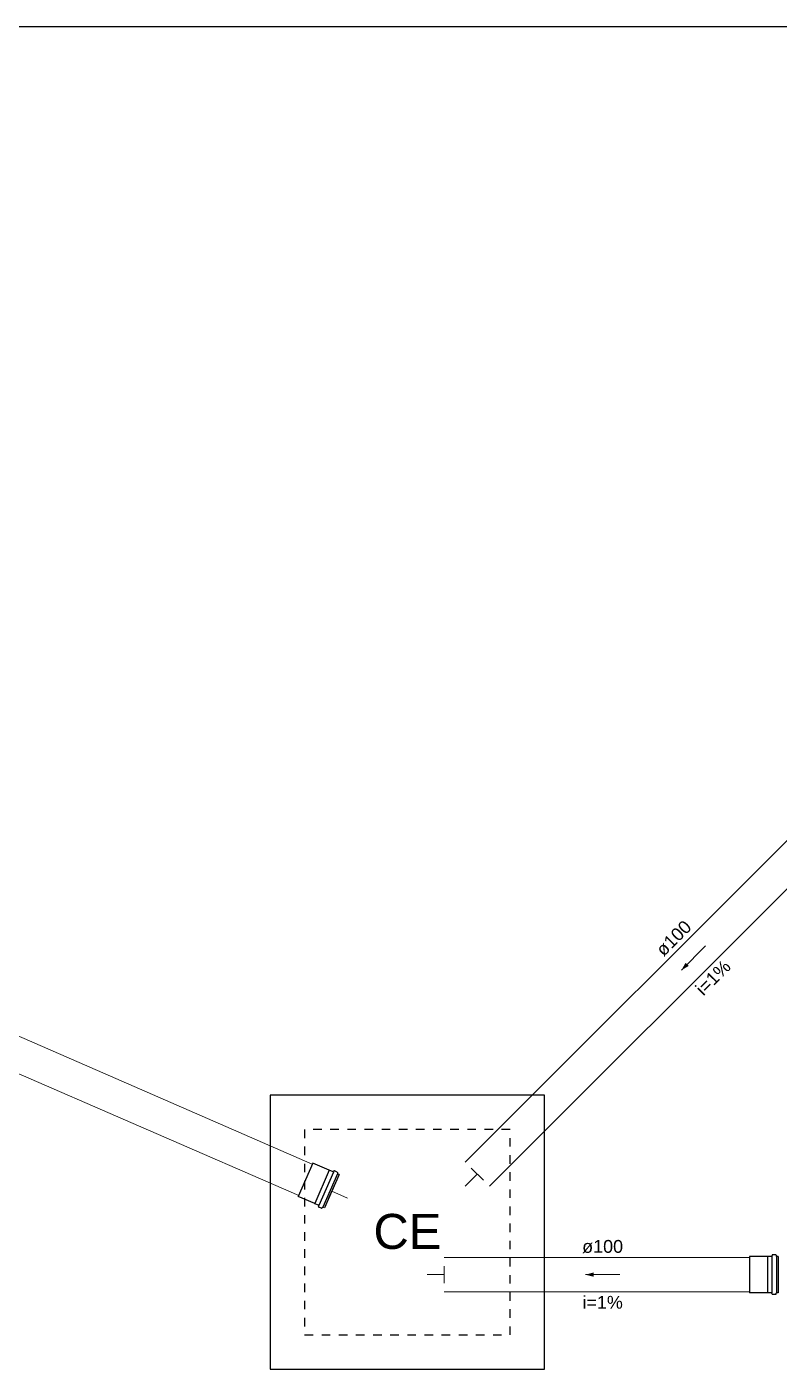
# Model space of a CAD drawing. Header units: millimetres. Extents: x 270 to 744, y -31 to 127.
# Drawn here: x 321.02 to 329.81, y -5.22 to 10.46 of the extents above; entities that cross this region are included whole.
import ezdxf

# ---------------------------------------------------------------- set-up
doc = ezdxf.new("R2010")
doc.units = ezdxf.units.MM
doc.header["$LTSCALE"] = 0.01
doc.header["$MEASUREMENT"] = 0
doc.linetypes.add('Dashed', pattern=[0.75, 0.5, -0.25])
for name, color, linetype, lineweight in [('at_Entity', 7, 'Continuous', 9), ('TQ-Condutos', 3, 'Continuous', 5), ('TQ-Conexões', 9, 'Continuous', 5), ('TQ-Sentido conduto', 9, 'Continuous', 5), ('TQ-Textos conduto', 7, 'Continuous', 5)]:
    doc.layers.add(name, color=color, linetype=linetype, lineweight=lineweight)
for name, color, linetype in [('PAREDES', 8, 'Continuous'), ('Simbolos', 5, 'Continuous'), ('Simbolos_int', 2, 'Continuous')]:
    doc.layers.add(name, color=color, linetype=linetype)
doc.styles.add('Arial', font='arial.ttf')

msp = doc.modelspace()

# ---------------------------------------------------------------- hatches: boundary and pattern name
at = {"layer": 'TQ-Sentido conduto', "linetype": 'Continuous'}
for points in [[(328.664, -0.559), (328.751, -0.509), (328.714, -0.472)], [(327.545, -4.115), (327.641, -4.14), (327.641, -4.089)]]:
    msp.add_hatch(color=256, dxfattribs=at).paths.add_polyline_path(points)

# ---------------------------------------------------------------- linework, layer by layer
at = {"layer": 'at_Entity'}
msp.add_line((321.132, 10.459), (322.256, 10.459), dxfattribs=at)
at = {"layer": 'PAREDES'}
msp.add_line((336.555, 10.459), (287.948, 10.459), dxfattribs=at)
at = {"layer": 'Simbolos'}
for p, q in [((324.553, -2.896), (324.361, -2.812)), ((324.668, -2.944), (324.498, -3.335)), ((324.554, -2.895), (324.553, -2.896)), ((324.599, -2.914), (324.554, -2.895)), ((324.609, -2.904), (324.604, -2.913)), ((324.648, -2.917), (324.614, -2.902)), ((324.651, -2.921), (324.649, -2.933)), ((324.668, -2.944), (324.651, -2.937)), ((324.384, -3.284), (324.192, -3.201)), ((324.384, -3.286), (324.384, -3.284)), ((324.429, -3.305), (324.384, -3.286)), ((324.427, -3.32), (324.431, -3.31)), ((324.464, -3.34), (324.43, -3.325)), ((324.469, -3.339), (324.477, -3.329)), ((324.498, -3.335), (324.481, -3.328)), ((329.669, -3.903), (329.459, -3.903)), ((329.67, -3.902), (329.669, -3.903)), ((329.718, -3.902), (329.67, -3.902)), ((329.723, -3.888), (329.722, -3.898)), ((329.765, -3.884), (329.727, -3.884)), ((329.769, -3.887), (329.772, -3.899)), ((329.793, -3.902), (329.776, -3.902)), ((329.793, -3.902), (329.793, -4.328)), ((329.669, -4.327), (329.459, -4.327)), ((329.67, -4.328), (329.669, -4.327)), ((329.718, -4.328), (329.67, -4.328)), ((329.723, -4.341), (329.722, -4.331)), ((329.765, -4.345), (329.727, -4.345)), ((329.769, -4.342), (329.772, -4.33)), ((329.793, -4.328), (329.776, -4.328))]:
    msp.add_line(p, q, dxfattribs=at)
at = {"layer": 'Simbolos', "linetype": 'Continuous'}
msp.add_lwpolyline([(323.866, -5.219), (327.066, -5.219), (327.066, -2.019), (323.866, -2.019), (323.866, -5.219), (323.866, -5.219)], dxfattribs=at)
at = {"layer": 'Simbolos'}
for centre, start, end in [((324.6, -2.911), 246.4768, 331.4768), ((324.612, -2.905), 66.4768, 151.4768), ((324.647, -2.921), 351.4768, 66.4768), ((324.653, -2.934), 171.4768, 246.4768), ((324.431, -3.321), 161.4768, 246.4768), ((324.427, -3.309), 341.4768, 66.4768), ((324.466, -3.336), 246.4768, 321.4768), ((324.48, -3.332), 66.4768, 141.4768), ((329.718, -3.898), 270, 355), ((329.727, -3.888), 90, 175), ((329.765, -3.888), 15, 90), ((329.776, -3.898), 195, 270), ((329.718, -4.332), 5, 90), ((329.727, -4.341), 185, 270), ((329.765, -4.341), 270, 345), ((329.776, -4.332), 90, 165)]:
    msp.add_arc(centre, 0.004, start, end, dxfattribs=at)
at = {"layer": 'Simbolos_int'}
for p, q in [((324.361, -2.812), (324.192, -3.201)), ((324.553, -2.896), (324.384, -3.284)), ((324.602, -2.916), (324.432, -3.306)), ((324.649, -2.936), (324.479, -3.327)), ((329.459, -3.903), (329.459, -4.327)), ((329.669, -3.903), (329.669, -4.327)), ((329.722, -3.902), (329.722, -4.328)), ((329.773, -3.902), (329.773, -4.328))]:
    msp.add_line(p, q, dxfattribs=at)
at = {"layer": 'Simbolos_int', "linetype": 'Dashed'}
msp.add_lwpolyline([(324.266, -4.819), (326.666, -4.819), (326.666, -2.419), (324.266, -2.419), (324.266, -4.819), (324.266, -4.819)], dxfattribs=at)
at = {"layer": 'TQ-Condutos'}
for p, q in [((324.356, -2.823), (307.191, 4.649)), ((324.197, -3.19), (307.031, 4.282)), ((331.093, 2.153), (326.141, -2.8)), ((331.376, 1.87), (326.424, -3.082)), ((329.459, -3.915), (325.896, -3.915)), ((329.459, -4.315), (325.896, -4.315))]:
    msp.add_line(p, q, dxfattribs=at)
at = {"layer": 'TQ-Conexões'}
for p, q in [((326.141, -3.082), (326.282, -2.941)), ((326.211, -2.87), (326.353, -3.012)), ((324.543, -3.231), (324.623, -3.048)), ((324.766, -3.22), (324.583, -3.14)), ((325.896, -4.015), (325.896, -4.215)), ((325.696, -4.115), (325.896, -4.115))]:
    msp.add_line(p, q, dxfattribs=at)
at = {"layer": 'TQ-Sentido conduto'}
for points in [[(328.947, -0.276), (328.664, -0.559)], [(327.945, -4.115), (327.545, -4.115)]]:
    msp.add_lwpolyline(points, dxfattribs=at)

# ---------------------------------------------------------------- texts
at = {"layer": 'Simbolos', "insert": (325.07, -3.82), "char_height": 0.4086, "width": 0.98056, "attachment_point": 7, "line_spacing_factor": 0.6, "style": 'Arial'}
msp.add_mtext('CE', dxfattribs=at)
at = {"layer": 'TQ-Textos conduto', "char_height": 0.15, "width": 0.72, "attachment_point": 8, "rotation": 45.0001, "line_spacing_factor": 0.6, "style": 'Arial'}
for s, insert in [('ø100', (328.629, -0.24)), ('i=1%', (329.088, -0.7))]:
    msp.add_mtext(s, dxfattribs=dict(at, insert=insert))
at = {"layer": 'TQ-Textos conduto', "char_height": 0.15, "width": 0.72, "attachment_point": 8, "line_spacing_factor": 0.6, "style": 'Arial'}
for s, insert in [('ø100', (327.745, -3.864)), ('i=1%', (327.745, -4.514))]:
    msp.add_mtext(s, dxfattribs=dict(at, insert=insert))

doc.saveas('drawing.dxf')
